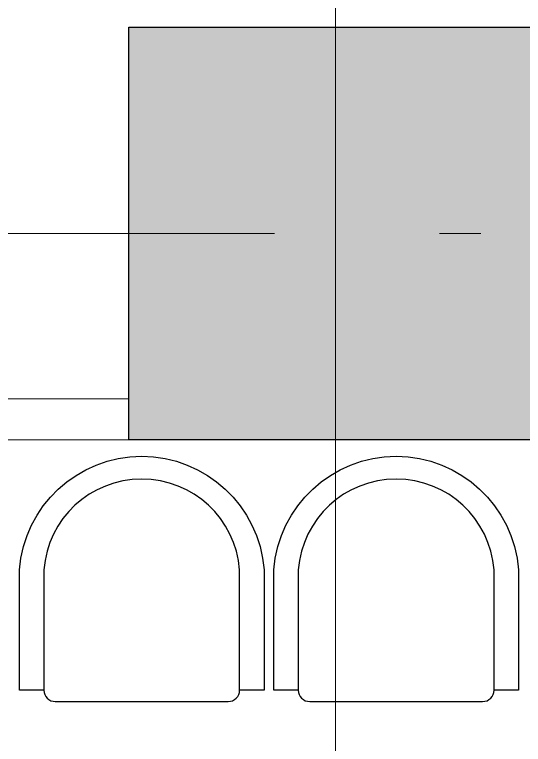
# Model space of a CAD drawing. Header units: metres. Extents: x -22 to 564, y 0 to 143.
# Drawn here: x 222.507 to 223.739, y 53.038 to 54.805 of the extents above; entities that cross this region are included whole.
import ezdxf

# ---------------------------------------------------------------- set-up
doc = ezdxf.new("R2010")
doc.units = ezdxf.units.M
doc.linetypes.add('EJES630', pattern=[6.3, 5.5, -0.4, 0, -0.4])
doc.layers.add('EJES', color=11, linetype='EJES630', lineweight=0)
doc.layers.add('XREF 2N NEURO-ONCOLOGIA$0$MUROS DE TABLAROCA', color=150, linetype='Continuous', lineweight=13)
for name, color, linetype in [('XREF 2N NEURO-ONCOLOGIA$0$-CG-M-WALL', 7, 'Continuous'), ('XREF 2N NEURO-ONCOLOGIA$0$COLUMNAS', 6, 'Continuous'), ('XREF 2N NEURO-ONCOLOGIA$0$MOBILIARIO', 161, 'Continuous')]:
    doc.layers.add(name, color=color, linetype=linetype)

# ---------------------------------------------------------------- blocks, each defined once
blk = doc.blocks.new('XREF 2N NEURO-ONCOLOGIA$0$C-1')
at = {"layer": 'XREF 2N NEURO-ONCOLOGIA$0$-CG-M-WALL', "true_color": 0x636466}
h = blk.add_hatch(color=251, dxfattribs=at)
h.dxf.hatch_style = 1
h.paths.add_polyline_path([(-0.5, -0.5), (-0.5, 0.5), (0.5, 0.5), (0.5, -0.5)])
blk.add_lwpolyline([(-0.5, -0.5), (-0.5, 0.5), (0.5, 0.5), (0.5, -0.5)], close=True)
blk = doc.blocks.new('XREF 2N NEURO-ONCOLOGIA$0$Ref Arq Nivel 2$0$Silla 2')
blk.add_lwpolyline([(-0.2154, -0.025, -0.414214), (-0.1904, 0), (0.1904, 0, -0.414214), (0.2154, -0.025)], format="xyb")
blk.add_lwpolyline([(-0.2154, -0.29), (-0.2154, -0.025), (-0.2692, -0.025), (-0.2692, -0.29, 0.928571), (0.2692, -0.29), (0.2692, -0.025), (0.2154, -0.025), (0.2154, -0.29, -0.928571)], format="xyb", close=True)
blk = doc.blocks.new('XREF 2N NEURO-ONCOLOGIA')
at = {"layer": 'XREF 2N NEURO-ONCOLOGIA$0$MUROS DE TABLAROCA'}
for p, q in [((20.424, 26.0477), (20.4239, 24.2576)), ((20.3239, 24.2576), (20.324, 25.7477))]:
    blk.add_line(p, q, dxfattribs=at)
at = {"layer": 'XREF 2N NEURO-ONCOLOGIA$0$COLUMNAS'}
blk.add_blockref('XREF 2N NEURO-ONCOLOGIA$0$C-1', (20.8239, 23.7576), dxfattribs=at)
at = {"layer": 'XREF 2N NEURO-ONCOLOGIA$0$MOBILIARIO', "xscale": -1.099999999999994, "yscale": 1.099999999999994, "zscale": 1.099999999999994, "rotation": 90}
for p in [(19.6903, 24.2265, 0), (19.6903, 23.6105, 0)]:
    blk.add_blockref('XREF 2N NEURO-ONCOLOGIA$0$Ref Arq Nivel 2$0$Silla 2', p, dxfattribs=at)

msp = doc.modelspace()

# ---------------------------------------------------------------- block references
at = {"rotation": 90}
msp.add_blockref('XREF 2N NEURO-ONCOLOGIA', (247.0412, 33.4511), dxfattribs=at)

# ---------------------------------------------------------------- next in the draw order: linework, layer by layer
at = {"layer": 'EJES'}
for p, q in [((223.2836, 33.1628), (223.2836, 58.5478)), ((192.036, 54.2751), (248.8132, 54.2751))]:
    msp.add_line(p, q, dxfattribs=at)

doc.saveas('drawing.dxf')
